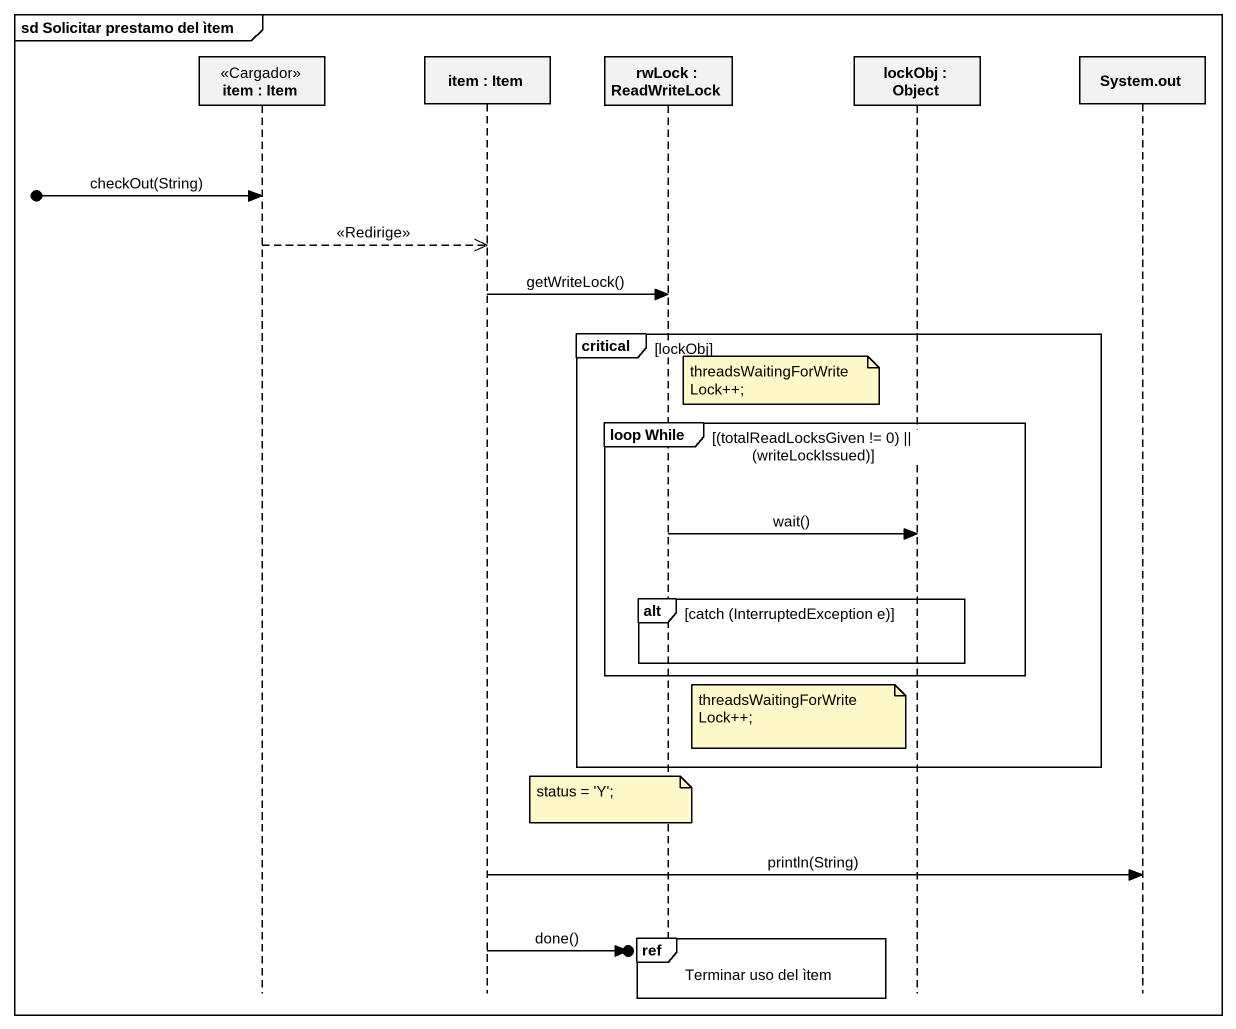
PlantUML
@startuml
mainframe sd Solicitar prestamo del ìtem
hide footbox
participant "item : Item" as item <<Cargador>>
participant "item : Item" as item_2
participant "rwLock : ReadWriteLock" as rwLock
participant "lockObj : Object" as lockObj
participant "System.out" as System_out

[o-> item : checkOut(String)
item -->> item_2 : <<Redirige>>
item_2 -> rwLock : getWriteLock()
critical lockObj
  note right of rwLock : threadsWaitingForWriteLock++;
  group loop While [(totalReadLocksGiven != 0) || (writeLockIssued)]
    rwLock -> lockObj : wait()
    alt catch (InterruptedException e)
    end
  end
  note left of lockObj : threadsWaitingForWriteLock++;
end
note over rwLock : status = 'Y';
item_2 -> System_out : println(String)
ref over rwLock : Terminar uso del ìtem
item_2 ->o] : done()
@enduml
